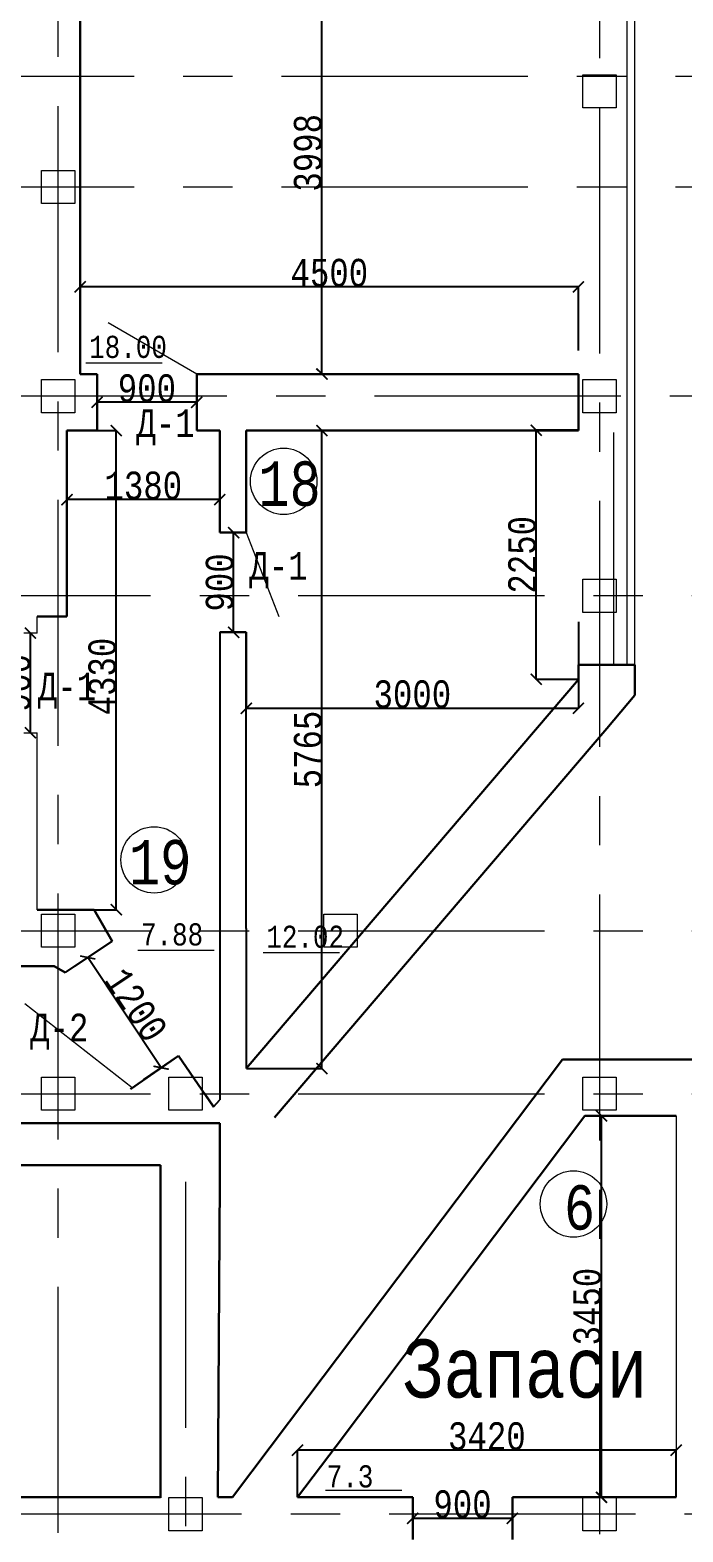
# Model space of a CAD drawing. Header units: millimetres. Extents: x -689206 to 4969298, y -1019800 to 703299.
# Drawn here: x 1097079 to 1102976, y -622835 to -609266 of the extents above; entities that cross this region are included whole.
import ezdxf

# ---------------------------------------------------------------- set-up
doc = ezdxf.new("R2010")
doc.units = ezdxf.units.MM
doc.linetypes.add('осеваяX2', pattern=[101.6, 63.5, -12.7, 12.7, -12.7])
for name, color, linetype, lineweight in [('несущие', 7, 'Continuous', 30), ('ОКНА', 250, 'Continuous', 20), ('ПЕРЕГОРОДКИ', 252, 'Continuous', 9), ('РАЗМЕРЫ', 7, 'Continuous', 9), ('стены', 7, 'Continuous', 20)]:
    doc.layers.add(name, color=color, linetype=linetype, lineweight=lineweight)
doc.layers.add('четотам', color=7, linetype='Continuous')
doc.styles.add('Аннотативный', font='isocteur.ttf', dxfattribs={"width": 0.7, "height": 250})
doc.dimstyles.new('Аннотативный', dxfattribs={"dimscale": 0, "dimtxt": 250, "dimasz": 100, "dimexe": 1.25, "dimexo": 0.625, "dimtad": 1, "dimdec": 0, "dimtxsty": 'Аннотативный', "dimblk": 'ARCHTICK', "dimcen": 2.5, "dimadec": 0, "dimazin": 0, "dimtfac": 1, "dimtdec": 0, "dimtmove": 0, "dimatfit": 3, "dimfxl": 1, "dimarcsym": 0})

# ---------------------------------------------------------------- blocks, each defined once
blk = doc.blocks.new('_ArchTick')
at = {"color": 0, "linetype": 'ByBlock', "const_width": 0.15}
blk.add_lwpolyline([(-0.5, -0.5), (0.5, 0.5)], dxfattribs=at)
blk = doc.blocks.new('*D5361')
at = {"layer": 'Defpoints', "color": 0, "lineweight": 30, "transparency": 16777216}
for p in [(1099032, -612884), (1099715, -612884), (1099032, -618649)]:
    blk.add_point(p, dxfattribs=at)
at = {"layer": 'РАЗМЕРЫ', "color": 0, "lineweight": -2, "transparency": 16777216}
for p, q in [((1099033, -612884), (1099716, -612884)), ((1099715, -618649), (1099715, -612884)), ((1099033, -618649), (1099716, -618649))]:
    blk.add_line(p, q, dxfattribs=at)
at = {"layer": 'РАЗМЕРЫ', "color": 0, "lineweight": -2, "transparency": 16777216, "xscale": 100, "yscale": 100, "zscale": 100}
for p, rotation in [((1099715, -612884), 90), ((1099715, -618649), 270)]:
    blk.add_blockref('_ArchTick', p, dxfattribs=dict(at, rotation=rotation))
at = {"layer": 'РАЗМЕРЫ', "color": 0, "lineweight": 5, "transparency": 16777216, "insert": (1099589, -615766), "char_height": 250, "attachment_point": 5, "rotation": 90, "style": 'Аннотативный'}
blk.add_mtext('5765', dxfattribs=at)
blk = doc.blocks.new('*D5362')
at = {"layer": 'Defpoints', "color": 0, "lineweight": 30, "transparency": 16777216}
for p in [(1101651, -612882), (1102032, -612882), (1102032, -615132)]:
    blk.add_point(p, dxfattribs=at)
at = {"layer": 'РАЗМЕРЫ', "color": 0, "lineweight": -2, "transparency": 16777216}
for p, q in [((1102032, -612882), (1101649, -612882)), ((1101651, -615132), (1101651, -612882)), ((1102032, -615132), (1101649, -615132))]:
    blk.add_line(p, q, dxfattribs=at)
at = {"layer": 'РАЗМЕРЫ', "color": 0, "lineweight": -2, "transparency": 16777216, "xscale": 100, "yscale": 100, "zscale": 100}
for p, rotation in [((1101651, -612882), 90), ((1101651, -615132), 270)]:
    blk.add_blockref('_ArchTick', p, dxfattribs=dict(at, rotation=rotation))
at = {"layer": 'РАЗМЕРЫ', "color": 0, "lineweight": 5, "transparency": 16777216, "insert": (1101525, -614007), "char_height": 250, "attachment_point": 5, "rotation": 90, "style": 'Аннотативный'}
blk.add_mtext('2250', dxfattribs=at)
blk = doc.blocks.new('*D5380')
at = {"layer": 'Defpoints', "color": 0, "linetype": 'ByBlock', "lineweight": 30, "transparency": 16777216}
for p in [(1097082, -614715), (1097082, -614715), (1097082, -615615)]:
    blk.add_point(p, dxfattribs=at)
at = {"layer": 'РАЗМЕРЫ', "color": 0, "linetype": 'ByBlock', "lineweight": -2, "transparency": 16777216}
for p, q in [((1097082, -615615), (1097082, -614715)), ((1097083, -614715), (1097084, -614715)), ((1097083, -615615), (1097084, -615615))]:
    blk.add_line(p, q, dxfattribs=at)
at = {"layer": 'РАЗМЕРЫ', "color": 0, "linetype": 'ByBlock', "lineweight": -2, "transparency": 16777216, "xscale": 100, "yscale": 100, "zscale": 100}
for p, rotation in [((1097082, -614715), 90), ((1097082, -615615), 270)]:
    blk.add_blockref('_ArchTick', p, dxfattribs=dict(at, rotation=rotation))
at = {"layer": 'РАЗМЕРЫ', "color": 0, "linetype": 'ByBlock', "lineweight": 5, "transparency": 16777216, "insert": (1096957, -615165), "char_height": 250, "attachment_point": 5, "rotation": 90, "style": 'Аннотативный'}
blk.add_mtext('900', dxfattribs=at)
blk = doc.blocks.new('*D5381')
at = {"layer": 'Defpoints', "color": 0, "linetype": 'ByBlock', "lineweight": 30, "transparency": 16777216}
for p in [(1097684, -612629), (1097684, -612629), (1098584, -612629)]:
    blk.add_point(p, dxfattribs=at)
at = {"layer": 'РАЗМЕРЫ', "color": 0, "linetype": 'ByBlock', "lineweight": -2, "transparency": 16777216}
for p, q in [((1097684, -612628), (1097684, -612627)), ((1098584, -612629), (1097684, -612629)), ((1098584, -612628), (1098584, -612627))]:
    blk.add_line(p, q, dxfattribs=at)
at = {"layer": 'РАЗМЕРЫ', "color": 0, "linetype": 'ByBlock', "lineweight": -2, "transparency": 16777216, "xscale": 100, "yscale": 100, "zscale": 100, "rotation": 180}
blk.add_blockref('_ArchTick', (1097684, -612629), dxfattribs=at)
at = {"layer": 'РАЗМЕРЫ', "color": 0, "linetype": 'ByBlock', "lineweight": -2, "transparency": 16777216, "xscale": 100, "yscale": 100, "zscale": 100}
blk.add_blockref('_ArchTick', (1098584, -612629), dxfattribs=at)
at = {"layer": 'РАЗМЕРЫ', "color": 0, "linetype": 'ByBlock', "lineweight": 5, "transparency": 16777216, "insert": (1098134, -612503), "char_height": 250, "attachment_point": 5, "style": 'Аннотативный'}
blk.add_mtext('900', dxfattribs=at)
blk = doc.blocks.new('*D5382')
at = {"layer": 'Defpoints', "color": 0, "linetype": 'ByBlock', "lineweight": 30, "transparency": 16777216}
for p in [(1097412, -613508), (1097412, -613508), (1098792, -613508)]:
    blk.add_point(p, dxfattribs=at)
at = {"layer": 'РАЗМЕРЫ', "color": 0, "linetype": 'ByBlock', "lineweight": -2, "transparency": 16777216}
for p, q in [((1098792, -613508), (1097412, -613508)), ((1097412, -613509), (1097412, -613509)), ((1098792, -613507), (1098792, -613507))]:
    blk.add_line(p, q, dxfattribs=at)
at = {"layer": 'РАЗМЕРЫ', "color": 0, "linetype": 'ByBlock', "lineweight": -2, "transparency": 16777216, "xscale": 100, "yscale": 100, "zscale": 100, "rotation": 180}
blk.add_blockref('_ArchTick', (1097412, -613508), dxfattribs=at)
at = {"layer": 'РАЗМЕРЫ', "color": 0, "linetype": 'ByBlock', "lineweight": -2, "transparency": 16777216, "xscale": 100, "yscale": 100, "zscale": 100}
blk.add_blockref('_ArchTick', (1098792, -613508), dxfattribs=at)
at = {"layer": 'РАЗМЕРЫ', "color": 0, "linetype": 'ByBlock', "lineweight": 5, "transparency": 16777216, "insert": (1098102, -613382), "char_height": 250, "attachment_point": 5, "style": 'Аннотативный'}
blk.add_mtext('1380', dxfattribs=at)
blk = doc.blocks.new('*D5383')
at = {"layer": 'Defpoints', "color": 0, "linetype": 'ByBlock', "lineweight": 30, "transparency": 16777216}
for p in [(1097508, -612884), (1097858, -612884), (1097508, -617213)]:
    blk.add_point(p, dxfattribs=at)
at = {"layer": 'РАЗМЕРЫ', "color": 0, "linetype": 'ByBlock', "lineweight": -2, "transparency": 16777216}
for p, q in [((1097508, -612884), (1097859, -612884)), ((1097858, -617213), (1097858, -612884)), ((1097508, -617213), (1097859, -617213))]:
    blk.add_line(p, q, dxfattribs=at)
at = {"layer": 'РАЗМЕРЫ', "color": 0, "linetype": 'ByBlock', "lineweight": -2, "transparency": 16777216, "xscale": 100, "yscale": 100, "zscale": 100}
for p, rotation in [((1097858, -612884), 90), ((1097858, -617213), 270)]:
    blk.add_blockref('_ArchTick', p, dxfattribs=dict(at, rotation=rotation))
at = {"layer": 'РАЗМЕРЫ', "color": 0, "linetype": 'ByBlock', "lineweight": 5, "transparency": 16777216, "insert": (1097733, -615107), "char_height": 250, "attachment_point": 5, "rotation": 90, "style": 'Аннотативный'}
blk.add_mtext('4330', dxfattribs=at)
blk = doc.blocks.new('*D5412')
at = {"layer": 'Defpoints', "color": 0, "linetype": 'ByBlock', "lineweight": 30, "transparency": 16777216}
for p in [(1097600, -617645), (1097600, -617645), (1098263, -618641)]:
    blk.add_point(p, dxfattribs=at)
at = {"layer": 'РАЗМЕРЫ', "color": 0, "linetype": 'ByBlock', "lineweight": -2, "transparency": 16777216}
for p, q in [((1097600, -617644), (1097601, -617644)), ((1098263, -618641), (1097600, -617645)), ((1098263, -618641), (1098262, -618642))]:
    blk.add_line(p, q, dxfattribs=at)
at = {"layer": 'РАЗМЕРЫ', "color": 0, "linetype": 'ByBlock', "lineweight": -2, "transparency": 16777216, "xscale": 100, "yscale": 100, "zscale": 100}
for p, rotation in [((1097600, -617645), 123.6678492284021), ((1098263, -618641), 303.6678492284021)]:
    blk.add_blockref('_ArchTick', p, dxfattribs=dict(at, rotation=rotation))
at = {"layer": 'РАЗМЕРЫ', "color": 0, "linetype": 'ByBlock', "lineweight": 9, "transparency": 16777216, "insert": (1098036, -618073), "char_height": 250, "attachment_point": 5, "rotation": 303.6678, "style": 'Аннотативный'}
blk.add_mtext('1200', dxfattribs=at)
blk = doc.blocks.new('*D5422')
at = {"layer": 'Defpoints', "color": 0, "linetype": 'ByBlock', "lineweight": 30, "transparency": 16777216}
for p in [(1099715, -608376), (1101599, -608376), (1102032, -612374)]:
    blk.add_point(p, dxfattribs=at)
at = {"layer": 'РАЗМЕРЫ', "color": 0, "linetype": 'ByBlock', "lineweight": -2, "transparency": 16777216}
for p, q in [((1101599, -608376), (1099714, -608376)), ((1099715, -612374), (1099715, -608376)), ((1102032, -612374), (1099714, -612374))]:
    blk.add_line(p, q, dxfattribs=at)
at = {"layer": 'РАЗМЕРЫ', "color": 0, "linetype": 'ByBlock', "lineweight": -2, "transparency": 16777216, "xscale": 100, "yscale": 100, "zscale": 100}
for p, rotation in [((1099715, -608376), 90), ((1099715, -612374), 270)]:
    blk.add_blockref('_ArchTick', p, dxfattribs=dict(at, rotation=rotation))
at = {"layer": 'РАЗМЕРЫ', "color": 0, "linetype": 'ByBlock', "lineweight": 5, "transparency": 16777216, "insert": (1099589, -610375), "char_height": 250, "attachment_point": 5, "rotation": 90, "style": 'Аннотативный'}
blk.add_mtext('3998', dxfattribs=at)
blk = doc.blocks.new('*D5423')
at = {"layer": 'Defpoints', "color": 0, "linetype": 'ByBlock', "lineweight": 30, "transparency": 16777216}
for p in [(1097532, -611586), (1102032, -612163), (1097532, -612374)]:
    blk.add_point(p, dxfattribs=at)
at = {"layer": 'РАЗМЕРЫ', "color": 0, "linetype": 'ByBlock', "lineweight": -2, "transparency": 16777216}
for p, q in [((1097532, -612373), (1097532, -611584)), ((1102032, -611586), (1097532, -611586)), ((1102032, -612162), (1102032, -611584))]:
    blk.add_line(p, q, dxfattribs=at)
at = {"layer": 'РАЗМЕРЫ', "color": 0, "linetype": 'ByBlock', "lineweight": -2, "transparency": 16777216, "xscale": 100, "yscale": 100, "zscale": 100, "rotation": 180}
blk.add_blockref('_ArchTick', (1097532, -611586), dxfattribs=at)
at = {"layer": 'РАЗМЕРЫ', "color": 0, "linetype": 'ByBlock', "lineweight": -2, "transparency": 16777216, "xscale": 100, "yscale": 100, "zscale": 100}
blk.add_blockref('_ArchTick', (1102032, -611586), dxfattribs=at)
at = {"layer": 'РАЗМЕРЫ', "color": 0, "linetype": 'ByBlock', "lineweight": 5, "transparency": 16777216, "insert": (1099782, -611460), "char_height": 250, "attachment_point": 5, "style": 'Аннотативный'}
blk.add_mtext('4500', dxfattribs=at)
blk = doc.blocks.new('*D5439')
at = {"layer": 'Defpoints', "color": 0, "linetype": 'ByBlock', "lineweight": 30, "transparency": 16777216}
for p in [(1098912, -613807), (1098918, -613807), (1098912, -614707)]:
    blk.add_point(p, dxfattribs=at)
at = {"layer": 'РАЗМЕРЫ', "color": 0, "linetype": 'ByBlock', "lineweight": -2, "transparency": 16777216}
for p, q in [((1098913, -613807), (1098920, -613807)), ((1098918, -614707), (1098918, -613807)), ((1098913, -614707), (1098920, -614707))]:
    blk.add_line(p, q, dxfattribs=at)
at = {"layer": 'РАЗМЕРЫ', "color": 0, "linetype": 'ByBlock', "lineweight": -2, "transparency": 16777216, "xscale": 100, "yscale": 100, "zscale": 100}
for p, rotation in [((1098918, -613807), 90), ((1098918, -614707), 270)]:
    blk.add_blockref('_ArchTick', p, dxfattribs=dict(at, rotation=rotation))
at = {"layer": 'РАЗМЕРЫ', "color": 0, "linetype": 'ByBlock', "lineweight": 5, "transparency": 16777216, "insert": (1098793, -614257), "char_height": 250, "attachment_point": 5, "rotation": 90, "style": 'Аннотативный'}
blk.add_mtext('900', dxfattribs=at)
blk = doc.blocks.new('*D5443')
at = {"layer": 'Defpoints', "color": 0, "lineweight": 30, "ltscale": 150, "transparency": 16777216}
for p in [(1102032, -614613), (1099032, -614707), (1102032, -615393)]:
    blk.add_point(p, dxfattribs=at)
at = {"layer": 'РАЗМЕРЫ', "color": 0, "lineweight": -2, "ltscale": 150, "transparency": 16777216}
for p, q in [((1102032, -614614), (1102032, -615395)), ((1099032, -614707), (1099032, -615395)), ((1099032, -615393), (1102032, -615393))]:
    blk.add_line(p, q, dxfattribs=at)
at = {"layer": 'РАЗМЕРЫ', "color": 0, "lineweight": -2, "ltscale": 150, "transparency": 16777216, "xscale": 100, "yscale": 100, "zscale": 100, "rotation": 180}
blk.add_blockref('_ArchTick', (1099032, -615393), dxfattribs=at)
at = {"layer": 'РАЗМЕРЫ', "color": 0, "lineweight": -2, "ltscale": 150, "transparency": 16777216, "xscale": 100, "yscale": 100, "zscale": 100}
blk.add_blockref('_ArchTick', (1102032, -615393), dxfattribs=at)
at = {"layer": 'РАЗМЕРЫ', "color": 0, "lineweight": 5, "ltscale": 150, "transparency": 16777216, "insert": (1100532, -615268), "char_height": 250, "attachment_point": 5, "style": 'Аннотативный'}
blk.add_mtext('3000', dxfattribs=at)
blk = doc.blocks.new('*D5502')
at = {"layer": 'Defpoints', "color": 0, "lineweight": 5, "ltscale": 35, "transparency": 16777216}
for p in [(1102225, -619076), (1102240, -619076), (1102225, -622522)]:
    blk.add_point(p, dxfattribs=at)
at = {"layer": 'РАЗМЕРЫ', "color": 0, "lineweight": -2, "ltscale": 35, "transparency": 16777216}
for p, q in [((1102226, -619076), (1102241, -619076)), ((1102240, -622522), (1102240, -619076)), ((1102226, -622522), (1102241, -622522))]:
    blk.add_line(p, q, dxfattribs=at)
at = {"layer": 'РАЗМЕРЫ', "color": 0, "lineweight": -2, "ltscale": 35, "transparency": 16777216, "xscale": 100, "yscale": 100, "zscale": 100}
for p, rotation in [((1102240, -619076), 90), ((1102240, -622522), 270)]:
    blk.add_blockref('_ArchTick', p, dxfattribs=dict(at, rotation=rotation))
at = {"layer": 'РАЗМЕРЫ', "color": 0, "lineweight": 5, "ltscale": 35, "transparency": 16777216, "insert": (1102114, -620799), "char_height": 250, "attachment_point": 5, "rotation": 90, "style": 'Аннотативный'}
blk.add_mtext('3450', dxfattribs=at)
blk = doc.blocks.new('*D5503')
at = {"layer": 'Defpoints', "color": 0, "lineweight": 30, "ltscale": 35, "transparency": 16777216}
for p in [(1099495, -622097), (1099495, -622522), (1102915, -622522)]:
    blk.add_point(p, dxfattribs=at)
at = {"layer": 'РАЗМЕРЫ', "color": 0, "lineweight": -2, "ltscale": 35, "transparency": 16777216}
for p, q in [((1099495, -622521), (1099495, -622096)), ((1102915, -622097), (1099495, -622097)), ((1102915, -622521), (1102915, -622096))]:
    blk.add_line(p, q, dxfattribs=at)
at = {"layer": 'РАЗМЕРЫ', "color": 0, "lineweight": -2, "ltscale": 35, "transparency": 16777216, "xscale": 100, "yscale": 100, "zscale": 100, "rotation": 180}
blk.add_blockref('_ArchTick', (1099495, -622097), dxfattribs=at)
at = {"layer": 'РАЗМЕРЫ', "color": 0, "lineweight": -2, "ltscale": 35, "transparency": 16777216, "xscale": 100, "yscale": 100, "zscale": 100}
blk.add_blockref('_ArchTick', (1102915, -622097), dxfattribs=at)
at = {"layer": 'РАЗМЕРЫ', "color": 0, "lineweight": 5, "ltscale": 35, "transparency": 16777216, "insert": (1101205, -621971), "char_height": 250, "attachment_point": 5, "style": 'Аннотативный'}
blk.add_mtext('3420', dxfattribs=at)
blk = doc.blocks.new('*D5532')
at = {"layer": 'Defpoints', "color": 0, "lineweight": 5, "ltscale": 35, "transparency": 16777216}
for p in [(1100535, -622712), (1101435, -622712), (1101435, -622712)]:
    blk.add_point(p, dxfattribs=at)
at = {"layer": 'РАЗМЕРЫ', "color": 0, "lineweight": -2, "ltscale": 35, "transparency": 16777216}
for p, q in [((1100535, -622711), (1100535, -622711)), ((1100535, -622712), (1101435, -622712)), ((1101435, -622711), (1101435, -622711))]:
    blk.add_line(p, q, dxfattribs=at)
at = {"layer": 'РАЗМЕРЫ', "color": 0, "lineweight": -2, "ltscale": 35, "transparency": 16777216, "xscale": 100, "yscale": 100, "zscale": 100, "rotation": 180}
blk.add_blockref('_ArchTick', (1100535, -622712), dxfattribs=at)
at = {"layer": 'РАЗМЕРЫ', "color": 0, "lineweight": -2, "ltscale": 35, "transparency": 16777216, "xscale": 100, "yscale": 100, "zscale": 100}
blk.add_blockref('_ArchTick', (1101435, -622712), dxfattribs=at)
at = {"layer": 'РАЗМЕРЫ', "color": 0, "lineweight": 5, "ltscale": 35, "transparency": 16777216, "insert": (1100985, -622586), "char_height": 250, "attachment_point": 5, "style": 'Аннотативный'}
blk.add_mtext('900', dxfattribs=at)

msp = doc.modelspace()

# ---------------------------------------------------------------- linework, layer by layer
at = {"layer": 'несущие', "color": 152, "true_color": 0x2776bb}
for p, q in [((1097142.3, -617213.1), (1097242.3, -617213.1)), ((1097242.3, -617213.1), (1097656.6, -617213.1)), ((1097482.3, -617723.1), (1097820.8, -617497.6)), ((1093727.6, -617723.1), (1097297.3, -617723.1))]:
    msp.add_line(p, q, dxfattribs=at)
at = {"layer": 'несущие', "color": 0}
for p, q in [((1098108.1, -618747.9), (1098418.4, -618533.7)), ((1098418.4, -618533.7), (1098418.9, -618533.4)), ((1101887.6, -618565.7), (1099589.2, -621616.9)), ((1105561.6, -618565.4), (1101887.6, -618565.7)), ((1102735.6, -618565.7), (1101887.6, -618565.7)), ((1102091.1, -619075.7), (1099844.2, -622058.6)), ((1102675.6, -619075.7), (1102091.1, -619075.7)), ((1102914.7, -619075.7), (1102091.1, -619075.7))]:
    msp.add_line(p, q, dxfattribs=at)
at = {"layer": 'ОКНА', "color": 152, "lineweight": 13, "true_color": 0x2776bb}
msp.add_line((1102352.3, -615001.8), (1102352.3, -612901.8), dxfattribs=at)
at = {"layer": 'ПЕРЕГОРОДКИ', "color": 152, "linetype": 'ByBlock', "lineweight": 9, "true_color": 0x2776bb}
msp.add_line((1098000.6, -618822.1), (1097031, -618063.4), dxfattribs=at)
at = {"layer": 'РАЗМЕРЫ', "color": 152, "linetype": 'осеваяX2', "lineweight": 5, "ltscale": 35, "true_color": 0x2776bb}
for p, q in [((1097332.3, -654848), (1097332.3, -605006.7)), ((1102222.3, -606408.2), (1102222.3, -654848)), ((1056679.5, -609683.6), (1123882.2, -609683.6)), ((1056679.5, -610683.6), (1123882.2, -610683.6)), ((1123749.5, -612573.6), (1056679.5, -612573.6)), ((1056829.5, -614375.7), (1123882.2, -614375.7)), ((1056829.5, -617403.1), (1123882.2, -617403.1)), ((1056829.5, -618875.7), (1123882.2, -618875.7)), ((1098482, -619670.6), (1098482, -654848)), ((1123882.2, -622673.6), (1056829.5, -622673.6))]:
    msp.add_line(p, q, dxfattribs=at)
at = {"layer": 'РАЗМЕРЫ', "color": 152, "lineweight": 15, "true_color": 0x2776bb}
for p, q in [((1102542.3, -615001.8), (1102542.3, -607865.7)), ((1102472.3, -615001.8), (1102472.3, -607935.7))]:
    msp.add_line(p, q, dxfattribs=at)
at = {"layer": 'РАЗМЕРЫ', "color": 152, "true_color": 0x2776bb}
for p, q in [((1097583.9, -612271.1), (1098273.2, -612271.1)), ((1098051.8, -617579.3), (1098741.1, -617579.3)), ((1099183.6, -617600.6), (1099872.9, -617600.6))]:
    msp.add_line(p, q, dxfattribs=at)
at = {"layer": 'РАЗМЕРЫ', "color": 152, "lineweight": 30, "true_color": 0x2776bb}
for p, q in [((1102542.3, -615276.5), (1102542.3, -615133.2)), ((1102287.3, -615575.3), (1102542.3, -615276.5))]:
    msp.add_line(p, q, dxfattribs=at)
at = {"layer": 'РАЗМЕРЫ', "color": 152, "linetype": 'ByBlock', "lineweight": 30, "ltscale": 35, "true_color": 0x2776bb}
for p, q in [((1097820.8, -617497.6), (1097656.6, -617213.1)), ((1097820.8, -617497.6), (1097396.4, -617780.3)), ((1097396.4, -617780.3), (1097297.3, -617723.1)), ((1098418.4, -618533.7), (1097986.1, -618833.3))]:
    msp.add_line(p, q, dxfattribs=at)
at = {"layer": 'РАЗМЕРЫ', "lineweight": 30, "ltscale": 35}
for p, q in [((1098792.3, -619142.1), (1082012.2, -619142.1)), ((1098792.3, -619670.2), (1098792.3, -619142.1)), ((1098254.7, -622522), (1098257.8, -622522)), ((1098773.8, -622522), (1098907.4, -622522)), ((1099495.1, -622522), (1100535.5, -622522)), ((1100535.5, -622522), (1100535.5, -622902.1)), ((1101435.5, -622902.1), (1101435.5, -622522)), ((1101435.5, -622522), (1102914.7, -622522))]:
    msp.add_line(p, q, dxfattribs=at)
at = {"layer": 'РАЗМЕРЫ', "lineweight": 18, "ltscale": 35}
msp.add_line((1102914.7, -619075.7), (1102914.7, -622522), dxfattribs=at)
at = {"layer": 'РАЗМЕРЫ', "linetype": 'ByBlock', "lineweight": 30}
for p, q in [((1098257.8, -619522.1), (1092566.8, -619522.1)), ((1099589.2, -621616.9), (1098907.4, -622522)), ((1099844.2, -622058.6), (1099495.1, -622522)), ((1091872.2, -622522), (1098254.7, -622522))]:
    msp.add_line(p, q, dxfattribs=at)
at = {"layer": 'РАЗМЕРЫ', "linetype": 'ByBlock', "lineweight": 20}
for p, q in [((1098257.8, -619522.1), (1096916.8, -619522.1)), ((1096916.8, -622522.1), (1098266.8, -622522.1))]:
    msp.add_line(p, q, dxfattribs=at)
at = {"layer": 'РАЗМЕРЫ'}
msp.add_line((1099747, -622457), (1100436.2, -622457), dxfattribs=at)
at = {"layer": 'стены', "color": 152, "lineweight": 30, "true_color": 0x2776bb}
for p, q in [((1097532.3, -607865.7), (1097532.3, -612373.6)), ((1097532.3, -612373.6), (1097684.3, -612373.6)), ((1097684.3, -612373.6), (1097684.3, -612883.6)), ((1098584.3, -612373.6), (1102032.3, -612373.6)), ((1102032.3, -612373.6), (1098584.3, -612373.6)), ((1098584.3, -612373.6), (1098584.3, -612883.6)), ((1102032.3, -612373.6), (1102032.3, -612883.6)), ((1097412.3, -612883.6), (1097684.3, -612883.6)), ((1097412.3, -614563.6), (1097412.3, -612883.6)), ((1097684.3, -612883.6), (1097524.3, -612883.6)), ((1098584.3, -612883.6), (1098792.3, -612883.6)), ((1098792.3, -612883.6), (1098792.3, -613806.6)), ((1102032.3, -612883.6), (1099032.3, -612883.6)), ((1099032.3, -613806.6), (1099032.3, -612883.6)), ((1098792.3, -613806.6), (1099032.3, -613806.6)), ((1097142.3, -614563.6), (1097412.3, -614563.6)), ((1099032.3, -614706.6), (1098792.3, -614706.6)), ((1102032.3, -615001.8), (1102032.3, -615133.6)), ((1102032.3, -615001.8), (1102032.3, -615131.6)), ((1102542.3, -615001.8), (1102032.3, -615001.8)), ((1102542.3, -615131.1), (1102542.3, -615001.8)), ((1102032.3, -615133.6), (1099032.3, -618648.5)), ((1102287.3, -615575.3), (1099287.3, -619090.2)), ((1098418.9, -618533.4), (1098737.1, -618994.5))]:
    msp.add_line(p, q, dxfattribs=at)
at = {"layer": 'стены', "color": 152, "lineweight": 9, "true_color": 0x2776bb}
for p, q in [((1098584.3, -612373.6), (1097783.6, -611911.4)), ((1099032.3, -613806.6), (1099326.4, -614563))]:
    msp.add_line(p, q, dxfattribs=at)
at = {"layer": 'стены', "color": 152, "true_color": 0x2776bb}
for p, q in [((1097532.3, -612373.6), (1097684.3, -612373.6)), ((1098792.3, -612883.6), (1098584.3, -612883.6)), ((1099032.3, -612883.6), (1099394.3, -612883.6)), ((1097142.3, -614714.6), (1097142.3, -614563.6)), ((1097142.3, -614714.6), (1097022.3, -614714.6)), ((1097022.3, -615614.6), (1097142.3, -615614.6)), ((1097142.3, -617213.1), (1097142.3, -615614.6))]:
    msp.add_line(p, q, dxfattribs=at)
at = {"layer": 'стены', "color": 152, "lineweight": 25, "true_color": 0x2776bb}
for p, q in [((1098792.3, -614706.6), (1098792.3, -617383.6)), ((1099032.3, -617383.6), (1099032.3, -614706.6)), ((1098792.3, -617383.6), (1098792.3, -618929.7)), ((1099032.3, -617383.6), (1099032.3, -618648.5))]:
    msp.add_line(p, q, dxfattribs=at)
at = {"layer": 'стены', "lineweight": 30}
for p, q in [((1098109.3, -618747), (1098108.2, -618748.1)), ((1098656.5, -618875.7), (1098737.1, -618992.4)), ((1098257.8, -622522.1), (1098257.8, -619522.1)), ((1098792.3, -619670.2), (1098773.8, -622522))]:
    msp.add_line(p, q, dxfattribs=at)
at = {"layer": 'стены', "lineweight": 25}
msp.add_line((1098737.1, -618994.5), (1098792.3, -618929.7), dxfattribs=at)
at = {"layer": 'стены', "color": 152, "lineweight": 20, "true_color": 0x2776bb}
for points in [[(1102072.3, -609669.3), (1102372.3, -609669.3), (1102372.3, -609969.3), (1102072.3, -609969.3)], [(1097182.3, -610533.6), (1097482.3, -610533.6), (1097482.3, -610833.6), (1097182.3, -610833.6)], [(1097182.3, -612423.6), (1097482.3, -612423.6), (1097482.3, -612723.6), (1097182.3, -612723.6)], [(1102072.3, -612423.6), (1102372.3, -612423.6), (1102372.3, -612723.6), (1102072.3, -612723.6)], [(1102072.3, -614227.7), (1102372.3, -614227.7), (1102372.3, -614527.7), (1102072.3, -614527.7)], [(1097182.3, -617252.6), (1097482.3, -617252.6), (1097482.3, -617552.6), (1097182.3, -617552.6)], [(1097182.3, -618725.7), (1097482.3, -618725.7), (1097482.3, -619025.7), (1097182.3, -619025.7)], [(1102072.3, -618725.7), (1102372.3, -618725.7), (1102372.3, -619025.7), (1102072.3, -619025.7)], [(1102072.3, -622523.6), (1102372.3, -622523.6), (1102372.3, -622823.6), (1102072.3, -622823.6)]]:
    msp.add_lwpolyline(points, close=True, dxfattribs=at)
at = {"layer": 'стены', "color": 152, "true_color": 0x2776bb}
for points in [[(1099732.2, -617253.1), (1100032.2, -617253.1), (1100032.2, -617553.1), (1099732.2, -617553.1)], [(1098332, -618725.7), (1098632, -618725.7), (1098632, -619025.7), (1098332, -619025.7)], [(1098332, -622523.6), (1098632, -622523.6), (1098632, -622823.6), (1098332, -622823.6)]]:
    msp.add_lwpolyline(points, close=True, dxfattribs=at)
at = {"layer": 'четотам', "color": 152, "lineweight": 13, "true_color": 0x2776bb}
for centre in [(1099369.5, -613343.3), (1098199.5, -616763.3)]:
    msp.add_circle(centre, 300, dxfattribs=at)
at = {"layer": 'четотам', "lineweight": 13}
msp.add_circle((1101987, -619872.4), 300, dxfattribs=at)

# ---------------------------------------------------------------- texts
at = {"layer": 'РАЗМЕРЫ', "color": 152, "true_color": 0x2776bb, "char_height": 200, "width": 656.117, "attachment_point": 1, "style": 'Аннотативный'}
for s, insert in [('18.00', (1097613.2, -612028.2)), ('7.88', (1098081.1, -617336.5)), ('12.02', (1099212.9, -617357.7))]:
    msp.add_mtext(s, dxfattribs=dict(at, insert=insert))
at = {"layer": 'РАЗМЕРЫ', "color": 152, "lineweight": 20, "ltscale": 150, "true_color": 0x2776bb, "char_height": 250, "width": 922.913, "attachment_point": 1, "style": 'Аннотативный'}
for s, insert in [('Д-1', (1098039.5, -612692.8)), ('Д-1', (1099059.5, -613982.8)), ('Д-1', (1097149.5, -615072.8)), ('Д-2', (1097079.5, -618152.8))]:
    msp.add_mtext(s, dxfattribs=dict(at, insert=insert))
at = {"layer": 'РАЗМЕРЫ', "color": 152, "lineweight": 13, "ltscale": 150, "true_color": 0x2776bb, "char_height": 401.1, "width": 1460, "attachment_point": 1, "style": 'Аннотативный'}
for s, insert in [('18', (1099141.5, -613163.4)), ('19', (1097971.5, -616583.4))]:
    msp.add_mtext(s, dxfattribs=dict(at, insert=insert))
at = {"layer": 'РАЗМЕРЫ', "lineweight": 13, "ltscale": 150, "insert": (1101901.2, -619702.6), "char_height": 401.1, "width": 1460, "attachment_point": 1, "style": 'Аннотативный'}
msp.add_mtext('6', dxfattribs=at)
at = {"layer": 'РАЗМЕРЫ', "color": 18, "lineweight": 13, "true_color": 0x000000, "insert": (1100442.1, -621095.6), "char_height": 525.63, "width": 8891.082, "attachment_point": 1, "style": 'Аннотативный'}
msp.add_mtext('Запаси', dxfattribs=at)
at = {"layer": 'РАЗМЕРЫ', "insert": (1099758.7, -622232.9), "char_height": 200, "width": 656.117, "attachment_point": 1, "style": 'Аннотативный'}
msp.add_mtext('7.3', dxfattribs=at)

# ---------------------------------------------------------------- dimensions: what is measured, and where the dimension line sits
at = {"layer": 'РАЗМЕРЫ', "color": 152, "linetype": 'ByBlock', "lineweight": 5, "true_color": 0x2776bb}
for base, p1, p2, picture, middle in [((1099715, -608375.7), (1102032.3, -612373.6), (1101599.5, -608375.7), '*D5422', (1099589.4, -610374.6)), ((1098918.4, -613806.6), (1098912.3, -614706.6), (1098912.3, -613806.6), '*D5439', (1098792.8, -614256.6)), ((1097082.3, -614714.6), (1097082.3, -615614.6), (1097082.3, -614714.6), '*D5380', (1096956.6, -615164.6))]:
    dim = msp.add_linear_dim(base=base, p1=p1, p2=p2, angle=90, dimstyle='Аннотативный', dxfattribs=at)
    dim.commit()
    dim.dimension.update_dxf_attribs({"geometry": picture, "text_midpoint": middle})
for base, p1, p2, picture, middle in [((1097532.3, -611585.6), (1102032.3, -612163), (1097532.3, -612373.6), '*D5423', (1099782.3, -611460)), ((1097684.3, -612628.6), (1098584.3, -612628.6), (1097684.3, -612628.6), '*D5381', (1098134.3, -612503)), ((1097412.3, -613508), (1098792.3, -613508), (1097412.3, -613508), '*D5382', (1098102.3, -613382.4))]:
    dim = msp.add_linear_dim(base=base, p1=p1, p2=p2, dimstyle='Аннотативный', dxfattribs=at)
    dim.commit()
    dim.dimension.update_dxf_attribs({"geometry": picture, "text_midpoint": middle})
dim = msp.add_linear_dim(base=(1097858.2, -612883.6), p1=(1097507.7, -617213.1), p2=(1097507.7, -612883.6), angle=90, text='4330', dimstyle='Аннотативный', dxfattribs=at)
dim.commit()
dim.dimension.update_dxf_attribs({"geometry": '*D5383', "text_midpoint": (1097858.2, -615106.8), "dimtype": 160})
at = {"layer": 'РАЗМЕРЫ', "color": 152, "lineweight": 5, "true_color": 0x2776bb}
for base, p1, p2, picture, middle in [((1099715, -612883.6), (1099032.3, -618648.5), (1099032.3, -612883.6), '*D5361', (1099589.4, -615766.1)), ((1101650.7, -612881.6), (1102032.3, -615131.6), (1102032.3, -612881.6), '*D5362', (1101525.1, -614006.6))]:
    dim = msp.add_linear_dim(base=base, p1=p1, p2=p2, angle=90, dimstyle='Аннотативный', dxfattribs=at)
    dim.commit()
    dim.dimension.update_dxf_attribs({"geometry": picture, "text_midpoint": middle})
at = {"layer": 'РАЗМЕРЫ', "color": 152, "lineweight": 5, "ltscale": 150, "true_color": 0x2776bb}
dim = msp.add_linear_dim(base=(1102032.3, -615393.3), p1=(1099032.3, -614706.6), p2=(1102032.3, -614613.3), dimstyle='Аннотативный', dxfattribs=at)
dim.commit()
dim.dimension.update_dxf_attribs({"geometry": '*D5443', "text_midpoint": (1100532.3, -615267.7)})
at = {"layer": 'РАЗМЕРЫ', "color": 152, "linetype": 'ByBlock', "lineweight": 9, "true_color": 0x2776bb}
dim = msp.add_aligned_dim(p1=(1098263.2, -618640.8), p2=(1097599.8, -617644.8), distance=0, text='1200', dimstyle='Аннотативный', dxfattribs=at)
dim.commit()
dim.dimension.update_dxf_attribs({"geometry": '*D5412', "text_midpoint": (1098036.1, -618073.2)})
at = {"layer": 'РАЗМЕРЫ', "lineweight": 5, "ltscale": 35}
dim = msp.add_linear_dim(base=(1102239.5, -619075.7), p1=(1102225.4, -622522), p2=(1102225.4, -619075.7), angle=90, text='3450', dimstyle='Аннотативный', dxfattribs=at)
dim.commit()
dim.dimension.update_dxf_attribs({"geometry": '*D5502', "text_midpoint": (1102113.9, -620798.8)})
for base, p1, p2, picture, middle in [((1099495.1, -622097.1), (1102914.7, -622522), (1099495.1, -622522), '*D5503', (1101204.9, -621971.4)), ((1101435.5, -622712), (1100535.5, -622712), (1101435.5, -622712), '*D5532', (1100985.5, -622586.4))]:
    dim = msp.add_linear_dim(base=base, p1=p1, p2=p2, dimstyle='Аннотативный', dxfattribs=at)
    dim.commit()
    dim.dimension.update_dxf_attribs({"geometry": picture, "text_midpoint": middle})

doc.saveas('drawing.dxf')
